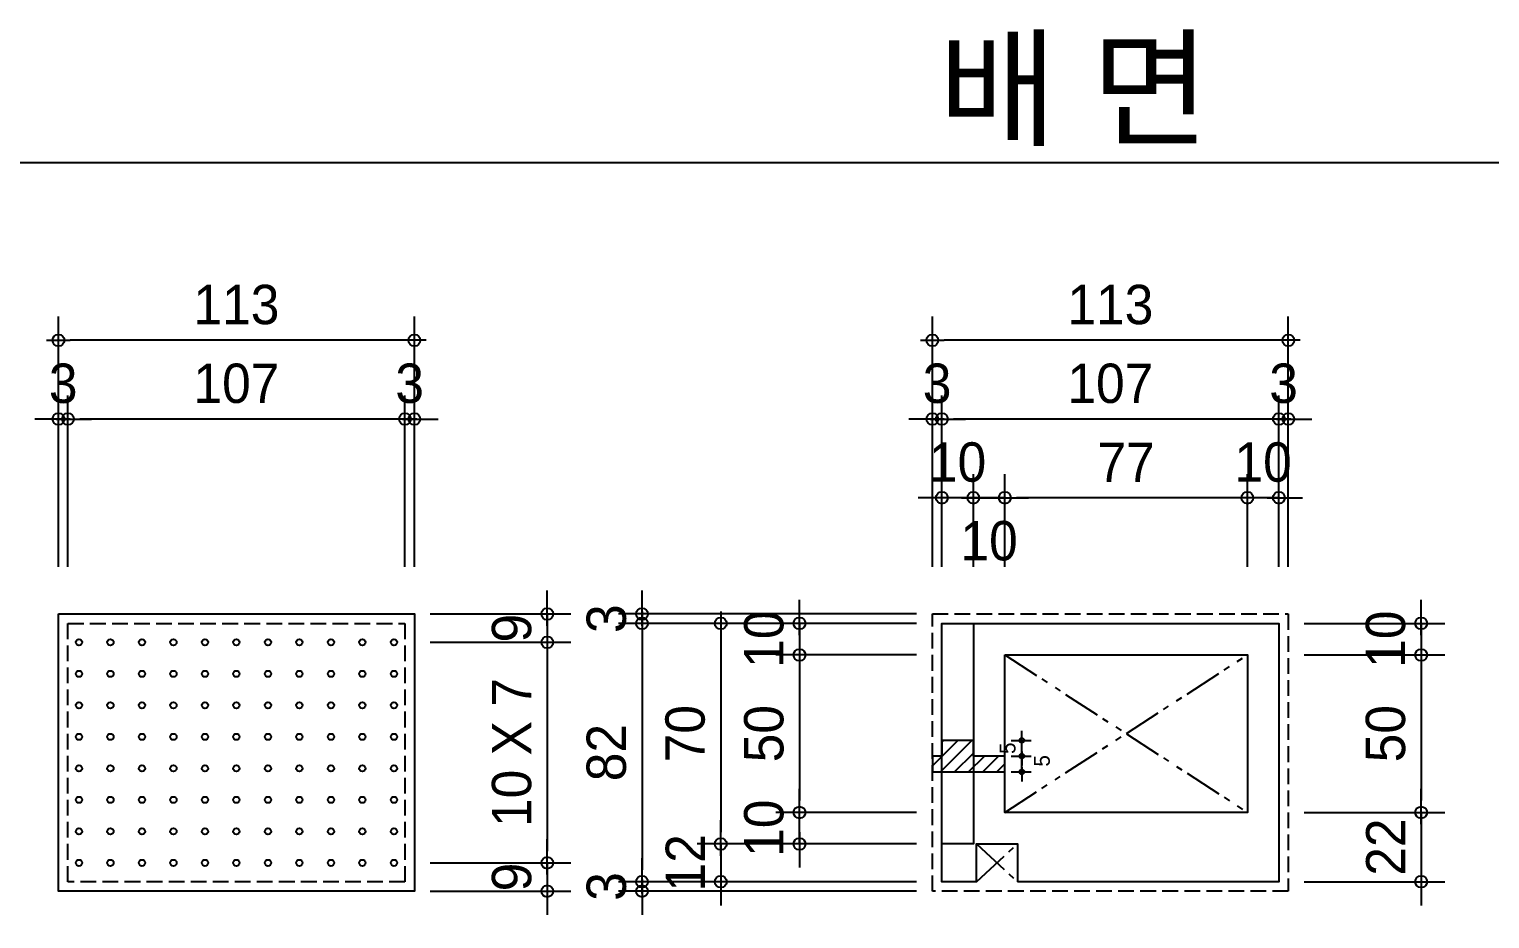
# Model space of a CAD drawing. Header units: millimetres. Extents: x -32584 to -4664, y -30774 to -7942.
# Drawn here: x -7398.9 to -6935.2, y -16604.7 to -16322.4 of the extents above; entities that cross this region are included whole.
import ezdxf
from ezdxf.enums import TextEntityAlignment as Align

# ---------------------------------------------------------------- set-up
doc = ezdxf.new("R2010")
doc.units = ezdxf.units.MM
for name, pattern in [('ANYANG1', [11.5, 6, -1, 1, -1.5, 1, -1]), ('ER-IJ', [6.5, 5, -0.5, 0.5, -0.5]), ('HID3-ER', [7, 5, -2])]:
    doc.linetypes.add(name, pattern=pattern)
doc.layers.get('Defpoints').update_dxf_attribs({"color": 144})
for name, color, linetype in [('AA-LAND', 5, 'Continuous'), ('AA-WAXM-BRCK', 3, 'Continuous'), ('CONC-ER', 2, 'Continuous'), ('DIM-ER', 221, 'Continuous'), ('ELE-ER', 11, 'Continuous'), ('ELEV-ER', 4, 'Continuous'), ('OPEN-ER', 30, 'ER-IJ'), ('TEXT-ER', 3, 'Continuous'), ('WAL-ER', 3, 'Continuous')]:
    doc.layers.add(name, color=color, linetype=linetype)
doc.styles.add('ER', font='Dotum.ttf')
doc.dimstyles.new('50 SDIM', dxfattribs={"dimscale": 50, "dimtxt": 2.5, "dimasz": 0.75, "dimexe": 1.5, "dimexo": 1, "dimgap": 1, "dimtad": 1, "dimdec": 1, "dimdsep": 46, "dimlunit": 6, "dimtxsty": 'ER', "dimblk": 'DOT-ER', "dimcen": 1, "dimdle": 3.6, "dimclrd": 256, "dimclre": 256, "dimclrt": 220, "dimadec": 0, "dimazin": 0, "dimtfac": 1, "dimtdec": 1, "dimtix": 1, "dimtmove": 2, "dimatfit": 3, "dimldrblk": 'DOT', "dimfxl": 0, "dimtolj": 1, "dimtzin": 0, "dimlwd": -1, "dimlwe": -1, "dimarcsym": 0})

# ---------------------------------------------------------------- blocks, each defined once
blk = doc.blocks.new('DOT-ER')
at = {"layer": 'DIM-ER'}
blk.add_line((1, 0), (-1, 0), dxfattribs=at)
at = {"layer": 'DIM-ER', "color": 2}
blk.add_circle((0, 0), 0.5, dxfattribs=at)
blk = doc.blocks.new('*D95')
at = {"layer": 'Defpoints', "color": 0, "transparency": 16777216}
for p in [(-7389.59, -16421.1), (-7389.59, -16497.98), (-7276.59, -16497.98)]:
    blk.add_point(p, dxfattribs=at)
at = {"layer": 'DIM-ER', "transparency": 16777216}
for p, q in [((-7389.59, -16492.98), (-7389.59, -16413.6)), ((-7276.59, -16492.98), (-7276.59, -16413.6)), ((-7280.34, -16421.1), (-7385.84, -16421.1))]:
    blk.add_line(p, q, dxfattribs=at)
at = {"layer": 'DIM-ER', "transparency": 16777216, "xscale": 3.75, "yscale": 3.75, "zscale": 3.75, "rotation": 180}
blk.add_blockref('DOT-ER', (-7389.59, -16421.1), dxfattribs=at)
at = {"layer": 'DIM-ER', "transparency": 16777216, "xscale": 3.75, "yscale": 3.75, "zscale": 3.75}
blk.add_blockref('DOT-ER', (-7276.59, -16421.1), dxfattribs=at)
at = {"layer": 'DIM-ER', "color": 220, "transparency": 16777216, "insert": (-7333.09, -16409.84), "char_height": 12.5, "attachment_point": 5, "style": 'ER'}
blk.add_mtext('\\A1;113', dxfattribs=at)
blk = doc.blocks.new('_Dot')
at = {"color": 0, "linetype": 'ByBlock', "lineweight": -2}
blk.add_line((-0.5, 0), (-1, 0), dxfattribs=at)
at = {"color": 0, "linetype": 'ByBlock', "const_width": 0.5}
blk.add_lwpolyline([(-0.25, 0, 1), (0.25, 0, 1)], format="xyb", close=True, dxfattribs=at)
blk = doc.blocks.new('*D105')
at = {"layer": 'Defpoints', "color": 0, "transparency": 16777216}
for p in [(-7389.59, -16446.1), (-7389.59, -16497.98), (-7386.59, -16497.98)]:
    blk.add_point(p, dxfattribs=at)
at = {"layer": 'DIM-ER', "transparency": 16777216}
for p, q in [((-7389.59, -16492.98), (-7389.59, -16438.6)), ((-7386.59, -16492.98), (-7386.59, -16438.6)), ((-7393.34, -16446.1), (-7397.09, -16446.1)), ((-7386.59, -16446.1), (-7389.59, -16446.1)), ((-7382.84, -16446.1), (-7379.09, -16446.1))]:
    blk.add_line(p, q, dxfattribs=at)
at = {"layer": 'DIM-ER', "transparency": 16777216, "xscale": 3.75, "yscale": 3.75, "zscale": 3.75}
blk.add_blockref('DOT-ER', (-7389.59, -16446.1), dxfattribs=at)
at = {"layer": 'DIM-ER', "transparency": 16777216, "xscale": 3.75, "yscale": 3.75, "zscale": 3.75, "rotation": 180}
blk.add_blockref('DOT-ER', (-7386.59, -16446.1), dxfattribs=at)
at = {"layer": 'DIM-ER', "color": 220, "transparency": 16777216, "insert": (-7388.09, -16434.84), "char_height": 12.5, "attachment_point": 5, "style": 'ER'}
blk.add_mtext('\\A1;3', dxfattribs=at)
blk = doc.blocks.new('*D106')
at = {"layer": 'Defpoints', "color": 0, "transparency": 16777216}
for p in [(-7279.59, -16446.1), (-7279.59, -16497.98), (-7276.59, -16497.98)]:
    blk.add_point(p, dxfattribs=at)
at = {"layer": 'DIM-ER', "transparency": 16777216}
for p, q in [((-7279.59, -16492.98), (-7279.59, -16438.6)), ((-7276.59, -16492.98), (-7276.59, -16438.6)), ((-7283.34, -16446.1), (-7287.09, -16446.1)), ((-7276.59, -16446.1), (-7279.59, -16446.1)), ((-7272.84, -16446.1), (-7269.09, -16446.1))]:
    blk.add_line(p, q, dxfattribs=at)
at = {"layer": 'DIM-ER', "transparency": 16777216, "xscale": 3.75, "yscale": 3.75, "zscale": 3.75}
blk.add_blockref('DOT-ER', (-7279.59, -16446.1), dxfattribs=at)
at = {"layer": 'DIM-ER', "transparency": 16777216, "xscale": 3.75, "yscale": 3.75, "zscale": 3.75, "rotation": 180}
blk.add_blockref('DOT-ER', (-7276.59, -16446.1), dxfattribs=at)
at = {"layer": 'DIM-ER', "color": 220, "transparency": 16777216, "insert": (-7278.09, -16434.84), "char_height": 12.5, "attachment_point": 5, "style": 'ER'}
blk.add_mtext('\\A1;3', dxfattribs=at)
blk = doc.blocks.new('*D107')
at = {"layer": 'Defpoints', "color": 0, "transparency": 16777216}
for p in [(-7386.59, -16446.1), (-7386.59, -16497.98), (-7279.59, -16497.98)]:
    blk.add_point(p, dxfattribs=at)
at = {"layer": 'DIM-ER', "transparency": 16777216}
for p, q in [((-7386.59, -16492.98), (-7386.59, -16438.6)), ((-7279.59, -16492.98), (-7279.59, -16438.6)), ((-7283.34, -16446.1), (-7382.84, -16446.1))]:
    blk.add_line(p, q, dxfattribs=at)
at = {"layer": 'DIM-ER', "transparency": 16777216, "xscale": 3.75, "yscale": 3.75, "zscale": 3.75, "rotation": 180}
blk.add_blockref('DOT-ER', (-7386.59, -16446.1), dxfattribs=at)
at = {"layer": 'DIM-ER', "transparency": 16777216, "xscale": 3.75, "yscale": 3.75, "zscale": 3.75}
blk.add_blockref('DOT-ER', (-7279.59, -16446.1), dxfattribs=at)
at = {"layer": 'DIM-ER', "color": 220, "transparency": 16777216, "insert": (-7333.09, -16434.84), "char_height": 12.5, "attachment_point": 5, "style": 'ER'}
blk.add_mtext('\\A1;107', dxfattribs=at)
blk = doc.blocks.new('*D112')
at = {"layer": 'Defpoints', "color": 0, "transparency": 16777216}
for p in [(-7109.13, -16471.1), (-7109.13, -16497.98), (-7099.13, -16497.98)]:
    blk.add_point(p, dxfattribs=at)
at = {"layer": 'DIM-ER', "transparency": 16777216}
for p, q in [((-7109.13, -16492.98), (-7109.13, -16463.6)), ((-7099.13, -16492.98), (-7099.13, -16463.6)), ((-7112.88, -16471.1), (-7116.63, -16471.1)), ((-7099.13, -16471.1), (-7109.13, -16471.1)), ((-7095.38, -16471.1), (-7091.63, -16471.1))]:
    blk.add_line(p, q, dxfattribs=at)
at = {"layer": 'DIM-ER', "transparency": 16777216, "xscale": 3.75, "yscale": 3.75, "zscale": 3.75}
blk.add_blockref('DOT-ER', (-7109.13, -16471.1), dxfattribs=at)
at = {"layer": 'DIM-ER', "transparency": 16777216, "xscale": 3.75, "yscale": 3.75, "zscale": 3.75, "rotation": 180}
blk.add_blockref('DOT-ER', (-7099.13, -16471.1), dxfattribs=at)
at = {"layer": 'DIM-ER', "color": 220, "transparency": 16777216, "insert": (-7104.13, -16459.84), "char_height": 12.5, "attachment_point": 5, "style": 'ER'}
blk.add_mtext('\\A1;10', dxfattribs=at)
blk = doc.blocks.new('*D113')
at = {"layer": 'Defpoints', "color": 0, "transparency": 16777216}
for p in [(-7099.13, -16471.1), (-7099.13, -16497.98), (-7089.13, -16497.98)]:
    blk.add_point(p, dxfattribs=at)
at = {"layer": 'DIM-ER', "transparency": 16777216}
for p, q in [((-7099.13, -16492.98), (-7099.13, -16463.6)), ((-7089.13, -16492.98), (-7089.13, -16463.6)), ((-7102.88, -16471.1), (-7106.63, -16471.1)), ((-7089.13, -16471.1), (-7099.13, -16471.1)), ((-7085.38, -16471.1), (-7081.63, -16471.1))]:
    blk.add_line(p, q, dxfattribs=at)
at = {"layer": 'DIM-ER', "transparency": 16777216, "xscale": 3.75, "yscale": 3.75, "zscale": 3.75}
blk.add_blockref('DOT-ER', (-7099.13, -16471.1), dxfattribs=at)
at = {"layer": 'DIM-ER', "transparency": 16777216, "xscale": 3.75, "yscale": 3.75, "zscale": 3.75, "rotation": 180}
blk.add_blockref('DOT-ER', (-7089.13, -16471.1), dxfattribs=at)
at = {"layer": 'DIM-ER', "color": 220, "transparency": 16777216, "insert": (-7094.13, -16484.81), "char_height": 12.5, "attachment_point": 5, "style": 'ER'}
blk.add_mtext('\\A1;10', dxfattribs=at)
blk = doc.blocks.new('*D114')
at = {"layer": 'Defpoints', "color": 0, "transparency": 16777216}
for p in [(-7089.13, -16471.1), (-7089.13, -16497.98), (-7012.13, -16497.98)]:
    blk.add_point(p, dxfattribs=at)
at = {"layer": 'DIM-ER', "transparency": 16777216}
for p, q in [((-7089.13, -16492.98), (-7089.13, -16463.6)), ((-7012.13, -16492.98), (-7012.13, -16463.6)), ((-7015.88, -16471.1), (-7085.38, -16471.1))]:
    blk.add_line(p, q, dxfattribs=at)
at = {"layer": 'DIM-ER', "transparency": 16777216, "xscale": 3.75, "yscale": 3.75, "zscale": 3.75, "rotation": 180}
blk.add_blockref('DOT-ER', (-7089.13, -16471.1), dxfattribs=at)
at = {"layer": 'DIM-ER', "transparency": 16777216, "xscale": 3.75, "yscale": 3.75, "zscale": 3.75}
blk.add_blockref('DOT-ER', (-7012.13, -16471.1), dxfattribs=at)
at = {"layer": 'DIM-ER', "color": 220, "transparency": 16777216, "insert": (-7050.63, -16459.85), "char_height": 12.5, "attachment_point": 5, "style": 'ER'}
blk.add_mtext('\\A1;77', dxfattribs=at)
blk = doc.blocks.new('*D115')
at = {"layer": 'Defpoints', "color": 0, "transparency": 16777216}
for p in [(-7012.13, -16471.1), (-7012.13, -16497.98), (-7002.13, -16497.98)]:
    blk.add_point(p, dxfattribs=at)
at = {"layer": 'DIM-ER', "transparency": 16777216}
for p, q in [((-7012.13, -16492.98), (-7012.13, -16463.6)), ((-7002.13, -16492.98), (-7002.13, -16463.6)), ((-7015.88, -16471.1), (-7019.63, -16471.1)), ((-7002.13, -16471.1), (-7012.13, -16471.1)), ((-6998.38, -16471.1), (-6994.63, -16471.1))]:
    blk.add_line(p, q, dxfattribs=at)
at = {"layer": 'DIM-ER', "transparency": 16777216, "xscale": 3.75, "yscale": 3.75, "zscale": 3.75}
blk.add_blockref('DOT-ER', (-7012.13, -16471.1), dxfattribs=at)
at = {"layer": 'DIM-ER', "transparency": 16777216, "xscale": 3.75, "yscale": 3.75, "zscale": 3.75, "rotation": 180}
blk.add_blockref('DOT-ER', (-7002.13, -16471.1), dxfattribs=at)
at = {"layer": 'DIM-ER', "color": 220, "transparency": 16777216, "insert": (-7007.13, -16459.84), "char_height": 12.5, "attachment_point": 5, "style": 'ER'}
blk.add_mtext('\\A1;10', dxfattribs=at)
blk = doc.blocks.new('*D121')
at = {"layer": 'Defpoints', "color": 0, "transparency": 16777216}
for p in [(-7204.32, -16595.98), (-7112.13, -16592.98), (-7112.13, -16595.98)]:
    blk.add_point(p, dxfattribs=at)
at = {"layer": 'DIM-ER', "transparency": 16777216}
for p, q in [((-7204.32, -16589.23), (-7204.32, -16585.48)), ((-7117.13, -16592.98), (-7211.82, -16592.98)), ((-7117.13, -16595.98), (-7211.82, -16595.98)), ((-7204.32, -16592.98), (-7204.32, -16595.98)), ((-7204.32, -16599.73), (-7204.32, -16603.48))]:
    blk.add_line(p, q, dxfattribs=at)
at = {"layer": 'DIM-ER', "transparency": 16777216, "xscale": 3.75, "yscale": 3.75, "zscale": 3.75}
for p, rotation in [((-7204.32, -16592.98), 270), ((-7204.32, -16595.98), 90)]:
    blk.add_blockref('DOT-ER', p, dxfattribs=dict(at, rotation=rotation))
at = {"layer": 'DIM-ER', "color": 220, "transparency": 16777216, "insert": (-7215.58, -16594.48), "char_height": 12.5, "attachment_point": 5, "rotation": 90, "style": 'ER'}
blk.add_mtext('\\A1;3', dxfattribs=at)
blk = doc.blocks.new('*D122')
at = {"layer": 'Defpoints', "color": 0, "transparency": 16777216}
for p in [(-7112.13, -16507.98), (-7204.32, -16510.98), (-7112.13, -16510.98)]:
    blk.add_point(p, dxfattribs=at)
at = {"layer": 'DIM-ER', "transparency": 16777216}
for p, q in [((-7204.32, -16504.23), (-7204.32, -16500.48)), ((-7117.13, -16507.98), (-7211.82, -16507.98)), ((-7204.32, -16507.98), (-7204.32, -16510.98)), ((-7117.13, -16510.98), (-7211.82, -16510.98)), ((-7204.32, -16514.73), (-7204.32, -16518.48))]:
    blk.add_line(p, q, dxfattribs=at)
at = {"layer": 'DIM-ER', "transparency": 16777216, "xscale": 3.75, "yscale": 3.75, "zscale": 3.75}
for p, rotation in [((-7204.32, -16507.98), 270), ((-7204.32, -16510.98), 90)]:
    blk.add_blockref('DOT-ER', p, dxfattribs=dict(at, rotation=rotation))
at = {"layer": 'DIM-ER', "color": 220, "transparency": 16777216, "insert": (-7215.58, -16509.48), "char_height": 12.5, "attachment_point": 5, "rotation": 90, "style": 'ER'}
blk.add_mtext('\\A1;3', dxfattribs=at)
blk = doc.blocks.new('*D123')
at = {"layer": 'Defpoints', "color": 0, "transparency": 16777216}
for p in [(-7112.13, -16510.98), (-7204.32, -16592.98), (-7112.13, -16592.98)]:
    blk.add_point(p, dxfattribs=at)
at = {"layer": 'DIM-ER', "transparency": 16777216}
for p, q in [((-7117.13, -16510.98), (-7211.82, -16510.98)), ((-7204.32, -16514.73), (-7204.32, -16589.23)), ((-7117.13, -16592.98), (-7211.82, -16592.98))]:
    blk.add_line(p, q, dxfattribs=at)
at = {"layer": 'DIM-ER', "transparency": 16777216, "xscale": 3.75, "yscale": 3.75, "zscale": 3.75}
for p, rotation in [((-7204.32, -16510.98), 90), ((-7204.32, -16592.98), 270)]:
    blk.add_blockref('DOT-ER', p, dxfattribs=dict(at, rotation=rotation))
at = {"layer": 'DIM-ER', "color": 220, "transparency": 16777216, "insert": (-7215.58, -16551.98), "char_height": 12.5, "attachment_point": 5, "rotation": 90, "style": 'ER'}
blk.add_mtext('\\A1;82', dxfattribs=at)
blk = doc.blocks.new('*D124')
at = {"layer": 'Defpoints', "color": 0, "transparency": 16777216}
for p in [(-7112.13, -16421.1), (-7112.13, -16497.98), (-6999.13, -16497.98)]:
    blk.add_point(p, dxfattribs=at)
at = {"layer": 'DIM-ER', "transparency": 16777216}
for p, q in [((-7112.13, -16492.98), (-7112.13, -16413.6)), ((-6999.13, -16492.98), (-6999.13, -16413.6)), ((-7002.88, -16421.1), (-7108.38, -16421.1))]:
    blk.add_line(p, q, dxfattribs=at)
at = {"layer": 'DIM-ER', "transparency": 16777216, "xscale": 3.75, "yscale": 3.75, "zscale": 3.75, "rotation": 180}
blk.add_blockref('DOT-ER', (-7112.13, -16421.1), dxfattribs=at)
at = {"layer": 'DIM-ER', "transparency": 16777216, "xscale": 3.75, "yscale": 3.75, "zscale": 3.75}
blk.add_blockref('DOT-ER', (-6999.13, -16421.1), dxfattribs=at)
at = {"layer": 'DIM-ER', "color": 220, "transparency": 16777216, "insert": (-7055.63, -16409.84), "char_height": 12.5, "attachment_point": 5, "style": 'ER'}
blk.add_mtext('\\A1;113', dxfattribs=at)
blk = doc.blocks.new('*D125')
at = {"layer": 'Defpoints', "color": 0, "transparency": 16777216}
for p in [(-7112.13, -16446.1), (-7112.13, -16497.98), (-7109.13, -16497.98)]:
    blk.add_point(p, dxfattribs=at)
at = {"layer": 'DIM-ER', "transparency": 16777216}
for p, q in [((-7112.13, -16492.98), (-7112.13, -16438.6)), ((-7109.13, -16492.98), (-7109.13, -16438.6)), ((-7115.88, -16446.1), (-7119.63, -16446.1)), ((-7109.13, -16446.1), (-7112.13, -16446.1)), ((-7105.38, -16446.1), (-7101.63, -16446.1))]:
    blk.add_line(p, q, dxfattribs=at)
at = {"layer": 'DIM-ER', "transparency": 16777216, "xscale": 3.75, "yscale": 3.75, "zscale": 3.75}
blk.add_blockref('DOT-ER', (-7112.13, -16446.1), dxfattribs=at)
at = {"layer": 'DIM-ER', "transparency": 16777216, "xscale": 3.75, "yscale": 3.75, "zscale": 3.75, "rotation": 180}
blk.add_blockref('DOT-ER', (-7109.13, -16446.1), dxfattribs=at)
at = {"layer": 'DIM-ER', "color": 220, "transparency": 16777216, "insert": (-7110.63, -16434.84), "char_height": 12.5, "attachment_point": 5, "style": 'ER'}
blk.add_mtext('\\A1;3', dxfattribs=at)
blk = doc.blocks.new('*D126')
at = {"layer": 'Defpoints', "color": 0, "transparency": 16777216}
for p in [(-7002.13, -16446.1), (-7002.13, -16497.98), (-6999.13, -16497.98)]:
    blk.add_point(p, dxfattribs=at)
at = {"layer": 'DIM-ER', "transparency": 16777216}
for p, q in [((-7002.13, -16492.98), (-7002.13, -16438.6)), ((-6999.13, -16492.98), (-6999.13, -16438.6)), ((-7005.88, -16446.1), (-7009.63, -16446.1)), ((-6999.13, -16446.1), (-7002.13, -16446.1)), ((-6995.38, -16446.1), (-6991.63, -16446.1))]:
    blk.add_line(p, q, dxfattribs=at)
at = {"layer": 'DIM-ER', "transparency": 16777216, "xscale": 3.75, "yscale": 3.75, "zscale": 3.75}
blk.add_blockref('DOT-ER', (-7002.13, -16446.1), dxfattribs=at)
at = {"layer": 'DIM-ER', "transparency": 16777216, "xscale": 3.75, "yscale": 3.75, "zscale": 3.75, "rotation": 180}
blk.add_blockref('DOT-ER', (-6999.13, -16446.1), dxfattribs=at)
at = {"layer": 'DIM-ER', "color": 220, "transparency": 16777216, "insert": (-7000.63, -16434.84), "char_height": 12.5, "attachment_point": 5, "style": 'ER'}
blk.add_mtext('\\A1;3', dxfattribs=at)
blk = doc.blocks.new('*D127')
at = {"layer": 'Defpoints', "color": 0, "transparency": 16777216}
for p in [(-7109.13, -16446.1), (-7109.13, -16497.98), (-7002.13, -16497.98)]:
    blk.add_point(p, dxfattribs=at)
at = {"layer": 'DIM-ER', "transparency": 16777216}
for p, q in [((-7109.13, -16492.98), (-7109.13, -16438.6)), ((-7002.13, -16492.98), (-7002.13, -16438.6)), ((-7005.88, -16446.1), (-7105.38, -16446.1))]:
    blk.add_line(p, q, dxfattribs=at)
at = {"layer": 'DIM-ER', "transparency": 16777216, "xscale": 3.75, "yscale": 3.75, "zscale": 3.75, "rotation": 180}
blk.add_blockref('DOT-ER', (-7109.13, -16446.1), dxfattribs=at)
at = {"layer": 'DIM-ER', "transparency": 16777216, "xscale": 3.75, "yscale": 3.75, "zscale": 3.75}
blk.add_blockref('DOT-ER', (-7002.13, -16446.1), dxfattribs=at)
at = {"layer": 'DIM-ER', "color": 220, "transparency": 16777216, "insert": (-7055.63, -16434.84), "char_height": 12.5, "attachment_point": 5, "style": 'ER'}
blk.add_mtext('\\A1;107', dxfattribs=at)
blk = doc.blocks.new('*D142')
at = {"layer": 'Defpoints', "color": 0, "transparency": 16777216}
for p in [(-7112.13, -16580.98), (-7179.32, -16592.98), (-7112.13, -16592.98)]:
    blk.add_point(p, dxfattribs=at)
at = {"layer": 'DIM-ER', "transparency": 16777216}
for p, q in [((-7179.32, -16577.23), (-7179.32, -16573.48)), ((-7117.13, -16580.98), (-7186.82, -16580.98)), ((-7179.32, -16580.98), (-7179.32, -16592.98)), ((-7117.13, -16592.98), (-7186.82, -16592.98)), ((-7179.32, -16596.73), (-7179.32, -16600.48))]:
    blk.add_line(p, q, dxfattribs=at)
at = {"layer": 'DIM-ER', "transparency": 16777216, "xscale": 3.75, "yscale": 3.75, "zscale": 3.75}
for p, rotation in [((-7179.32, -16580.98), 270), ((-7179.32, -16592.98), 90)]:
    blk.add_blockref('DOT-ER', p, dxfattribs=dict(at, rotation=rotation))
at = {"layer": 'DIM-ER', "color": 220, "transparency": 16777216, "insert": (-7190.57, -16586.98), "char_height": 12.5, "attachment_point": 5, "rotation": 90, "style": 'ER'}
blk.add_mtext('\\A1;12', dxfattribs=at)
blk = doc.blocks.new('*D144')
at = {"layer": 'Defpoints', "color": 0, "transparency": 16777216}
for p in [(-7112.13, -16520.98), (-7154.32, -16570.98), (-7112.13, -16570.98)]:
    blk.add_point(p, dxfattribs=at)
at = {"layer": 'DIM-ER', "transparency": 16777216}
for p, q in [((-7117.13, -16520.98), (-7161.82, -16520.98)), ((-7154.32, -16524.73), (-7154.32, -16567.23)), ((-7117.13, -16570.98), (-7161.82, -16570.98))]:
    blk.add_line(p, q, dxfattribs=at)
at = {"layer": 'DIM-ER', "transparency": 16777216, "xscale": 3.75, "yscale": 3.75, "zscale": 3.75}
for p, rotation in [((-7154.32, -16520.98), 90), ((-7154.32, -16570.98), 270)]:
    blk.add_blockref('DOT-ER', p, dxfattribs=dict(at, rotation=rotation))
at = {"layer": 'DIM-ER', "color": 220, "transparency": 16777216, "insert": (-7165.58, -16545.98), "char_height": 12.5, "attachment_point": 5, "rotation": 90, "style": 'ER'}
blk.add_mtext('\\A1;50', dxfattribs=at)
blk = doc.blocks.new('*D145')
at = {"layer": 'Defpoints', "color": 0, "transparency": 16777216}
for p in [(-7112.13, -16510.98), (-7154.32, -16520.98), (-7112.13, -16520.98)]:
    blk.add_point(p, dxfattribs=at)
at = {"layer": 'DIM-ER', "transparency": 16777216}
for p, q in [((-7154.32, -16507.23), (-7154.32, -16503.48)), ((-7117.13, -16510.98), (-7161.82, -16510.98)), ((-7154.32, -16510.98), (-7154.32, -16520.98)), ((-7117.13, -16520.98), (-7161.82, -16520.98)), ((-7154.32, -16524.73), (-7154.32, -16528.48))]:
    blk.add_line(p, q, dxfattribs=at)
at = {"layer": 'DIM-ER', "transparency": 16777216, "xscale": 3.75, "yscale": 3.75, "zscale": 3.75}
for p, rotation in [((-7154.32, -16510.98), 270), ((-7154.32, -16520.98), 90)]:
    blk.add_blockref('DOT-ER', p, dxfattribs=dict(at, rotation=rotation))
at = {"layer": 'DIM-ER', "color": 220, "transparency": 16777216, "insert": (-7165.58, -16515.98), "char_height": 12.5, "attachment_point": 5, "rotation": 90, "style": 'ER'}
blk.add_mtext('\\A1;10', dxfattribs=at)
blk = doc.blocks.new('*D146')
at = {"layer": 'Defpoints', "color": 0, "transparency": 16777216}
for p in [(-6999.13, -16570.98), (-6999.13, -16592.98), (-6956.95, -16592.98)]:
    blk.add_point(p, dxfattribs=at)
at = {"layer": 'DIM-ER', "transparency": 16777216}
for p, q in [((-6956.95, -16567.23), (-6956.95, -16563.48)), ((-6994.13, -16570.98), (-6949.45, -16570.98)), ((-6956.95, -16570.98), (-6956.95, -16592.98)), ((-6994.13, -16592.98), (-6949.45, -16592.98)), ((-6956.95, -16596.73), (-6956.95, -16600.48))]:
    blk.add_line(p, q, dxfattribs=at)
at = {"layer": 'DIM-ER', "transparency": 16777216, "xscale": 3.75, "yscale": 3.75, "zscale": 3.75}
for p, rotation in [((-6956.95, -16570.98), 270), ((-6956.95, -16592.98), 90)]:
    blk.add_blockref('DOT-ER', p, dxfattribs=dict(at, rotation=rotation))
at = {"layer": 'DIM-ER', "color": 220, "transparency": 16777216, "insert": (-6968.2, -16581.98), "char_height": 12.5, "attachment_point": 5, "rotation": 90, "style": 'ER'}
blk.add_mtext('\\A1;22', dxfattribs=at)
blk = doc.blocks.new('*D148')
at = {"layer": 'Defpoints', "color": 0, "transparency": 16777216}
for p in [(-6999.13, -16520.98), (-6999.13, -16570.98), (-6956.95, -16570.98)]:
    blk.add_point(p, dxfattribs=at)
at = {"layer": 'DIM-ER', "transparency": 16777216}
for p, q in [((-6994.13, -16520.98), (-6949.45, -16520.98)), ((-6956.95, -16524.73), (-6956.95, -16567.23)), ((-6994.13, -16570.98), (-6949.45, -16570.98))]:
    blk.add_line(p, q, dxfattribs=at)
at = {"layer": 'DIM-ER', "transparency": 16777216, "xscale": 3.75, "yscale": 3.75, "zscale": 3.75}
for p, rotation in [((-6956.95, -16520.98), 90), ((-6956.95, -16570.98), 270)]:
    blk.add_blockref('DOT-ER', p, dxfattribs=dict(at, rotation=rotation))
at = {"layer": 'DIM-ER', "color": 220, "transparency": 16777216, "insert": (-6968.2, -16545.98), "char_height": 12.5, "attachment_point": 5, "rotation": 90, "style": 'ER'}
blk.add_mtext('\\A1;50', dxfattribs=at)
blk = doc.blocks.new('*D149')
at = {"layer": 'Defpoints', "color": 0, "transparency": 16777216}
for p in [(-6999.13, -16510.98), (-6999.13, -16520.98), (-6956.95, -16520.98)]:
    blk.add_point(p, dxfattribs=at)
at = {"layer": 'DIM-ER', "transparency": 16777216}
for p, q in [((-6956.95, -16507.23), (-6956.95, -16503.48)), ((-6994.13, -16510.98), (-6949.45, -16510.98)), ((-6956.95, -16510.98), (-6956.95, -16520.98)), ((-6994.13, -16520.98), (-6949.45, -16520.98)), ((-6956.95, -16524.73), (-6956.95, -16528.48))]:
    blk.add_line(p, q, dxfattribs=at)
at = {"layer": 'DIM-ER', "transparency": 16777216, "xscale": 3.75, "yscale": 3.75, "zscale": 3.75}
for p, rotation in [((-6956.95, -16510.98), 270), ((-6956.95, -16520.98), 90)]:
    blk.add_blockref('DOT-ER', p, dxfattribs=dict(at, rotation=rotation))
at = {"layer": 'DIM-ER', "color": 220, "transparency": 16777216, "insert": (-6968.2, -16515.98), "char_height": 12.5, "attachment_point": 5, "rotation": 90, "style": 'ER'}
blk.add_mtext('\\A1;10', dxfattribs=at)
blk = doc.blocks.new('*D150')
at = {"layer": 'Defpoints', "color": 0, "transparency": 16777216}
for p in [(-7112.13, -16510.98), (-7179.32, -16580.98), (-7112.13, -16580.98)]:
    blk.add_point(p, dxfattribs=at)
at = {"layer": 'DIM-ER', "transparency": 16777216}
for p, q in [((-7117.13, -16510.98), (-7186.82, -16510.98)), ((-7179.32, -16514.73), (-7179.32, -16577.23)), ((-7117.13, -16580.98), (-7186.82, -16580.98))]:
    blk.add_line(p, q, dxfattribs=at)
at = {"layer": 'DIM-ER', "transparency": 16777216, "xscale": 3.75, "yscale": 3.75, "zscale": 3.75}
for p, rotation in [((-7179.32, -16510.98), 90), ((-7179.32, -16580.98), 270)]:
    blk.add_blockref('DOT-ER', p, dxfattribs=dict(at, rotation=rotation))
at = {"layer": 'DIM-ER', "color": 220, "transparency": 16777216, "insert": (-7190.58, -16545.98), "char_height": 12.5, "attachment_point": 5, "rotation": 90, "style": 'ER'}
blk.add_mtext('\\A1;70', dxfattribs=at)
blk = doc.blocks.new('*D151')
at = {"layer": 'Defpoints', "color": 0, "transparency": 16777216}
for p in [(-7154.32, -16570.98), (-7112.13, -16570.98), (-7112.13, -16580.98)]:
    blk.add_point(p, dxfattribs=at)
at = {"layer": 'DIM-ER', "transparency": 16777216}
for p, q in [((-7154.32, -16567.23), (-7154.32, -16563.48)), ((-7117.13, -16570.98), (-7161.82, -16570.98)), ((-7154.32, -16580.98), (-7154.32, -16570.98)), ((-7117.13, -16580.98), (-7161.82, -16580.98)), ((-7154.32, -16584.73), (-7154.32, -16588.48))]:
    blk.add_line(p, q, dxfattribs=at)
at = {"layer": 'DIM-ER', "transparency": 16777216, "xscale": 3.75, "yscale": 3.75, "zscale": 3.75}
for p, rotation in [((-7154.32, -16570.98), 270), ((-7154.32, -16580.98), 90)]:
    blk.add_blockref('DOT-ER', p, dxfattribs=dict(at, rotation=rotation))
at = {"layer": 'DIM-ER', "color": 220, "transparency": 16777216, "insert": (-7165.58, -16575.98), "char_height": 12.5, "attachment_point": 5, "rotation": 90, "style": 'ER'}
blk.add_mtext('\\A1;10', dxfattribs=at)
blk = doc.blocks.new('*D268')
at = {"layer": 'Defpoints', "color": 0, "transparency": 16777216}
for p in [(-7276.59, -16586.98), (-7276.59, -16595.98), (-7234.4, -16595.98)]:
    blk.add_point(p, dxfattribs=at)
at = {"layer": 'DIM-ER', "transparency": 16777216}
for p, q in [((-7234.4, -16583.23), (-7234.4, -16579.48)), ((-7271.59, -16586.98), (-7226.9, -16586.98)), ((-7234.4, -16586.98), (-7234.4, -16595.98)), ((-7271.59, -16595.98), (-7226.9, -16595.98)), ((-7234.4, -16599.73), (-7234.4, -16603.48))]:
    blk.add_line(p, q, dxfattribs=at)
at = {"layer": 'DIM-ER', "transparency": 16777216, "xscale": 3.75, "yscale": 3.75, "zscale": 3.75}
for p, rotation in [((-7234.4, -16586.98), 270), ((-7234.4, -16595.98), 90)]:
    blk.add_blockref('DOT-ER', p, dxfattribs=dict(at, rotation=rotation))
at = {"layer": 'DIM-ER', "color": 220, "transparency": 16777216, "insert": (-7245.66, -16591.48), "char_height": 12.5, "attachment_point": 5, "rotation": 90, "style": 'ER'}
blk.add_mtext('\\A1;9', dxfattribs=at)
blk = doc.blocks.new('*D269')
at = {"layer": 'Defpoints', "color": 0, "transparency": 16777216}
for p in [(-7276.59, -16516.98), (-7276.59, -16586.98), (-7234.4, -16586.98)]:
    blk.add_point(p, dxfattribs=at)
at = {"layer": 'DIM-ER', "transparency": 16777216}
for p, q in [((-7271.59, -16516.98), (-7226.9, -16516.98)), ((-7234.4, -16520.73), (-7234.4, -16583.23)), ((-7271.59, -16586.98), (-7226.9, -16586.98))]:
    blk.add_line(p, q, dxfattribs=at)
at = {"layer": 'DIM-ER', "transparency": 16777216, "xscale": 3.75, "yscale": 3.75, "zscale": 3.75}
for p, rotation in [((-7234.4, -16516.98), 90), ((-7234.4, -16586.98), 270)]:
    blk.add_blockref('DOT-ER', p, dxfattribs=dict(at, rotation=rotation))
at = {"layer": 'DIM-ER', "color": 220, "transparency": 16777216, "insert": (-7245.66, -16551.98), "char_height": 12.5, "attachment_point": 5, "rotation": 90, "style": 'ER'}
blk.add_mtext('\\A1;10 X 7', dxfattribs=at)
blk = doc.blocks.new('*D270')
at = {"layer": 'Defpoints', "color": 0, "transparency": 16777216}
for p in [(-7276.59, -16507.98), (-7276.59, -16516.98), (-7234.4, -16516.98)]:
    blk.add_point(p, dxfattribs=at)
at = {"layer": 'DIM-ER', "transparency": 16777216}
for p, q in [((-7234.4, -16504.23), (-7234.4, -16500.48)), ((-7271.59, -16507.98), (-7226.9, -16507.98)), ((-7234.4, -16507.98), (-7234.4, -16516.98)), ((-7271.59, -16516.98), (-7226.9, -16516.98)), ((-7234.4, -16520.73), (-7234.4, -16524.48))]:
    blk.add_line(p, q, dxfattribs=at)
at = {"layer": 'DIM-ER', "transparency": 16777216, "xscale": 3.75, "yscale": 3.75, "zscale": 3.75}
for p, rotation in [((-7234.4, -16507.98), 270), ((-7234.4, -16516.98), 90)]:
    blk.add_blockref('DOT-ER', p, dxfattribs=dict(at, rotation=rotation))
at = {"layer": 'DIM-ER', "color": 220, "transparency": 16777216, "insert": (-7245.66, -16512.48), "char_height": 12.5, "attachment_point": 5, "rotation": 90, "style": 'ER'}
blk.add_mtext('\\A1;9', dxfattribs=at)
blk = doc.blocks.new('A$C79954E81')
at = {"layer": 'AA-LAND'}
for centre in [(6.5, -9), (16.5, -9), (26.5, -9), (36.5, -9), (46.5, -9), (56.5, -9), (66.5, -9), (76.5, -9), (86.5, -9), (96.5, -9), (106.5, -9), (6.5, -19), (16.5, -19), (26.5, -19), (36.5, -19), (46.5, -19), (56.5, -19), (66.5, -19), (76.5, -19), (86.5, -19), (96.5, -19), (106.5, -19), (6.5, -29), (16.5, -29), (26.5, -29), (36.5, -29), (46.5, -29), (56.5, -29), (66.5, -29), (76.5, -29), (86.5, -29), (96.5, -29), (106.5, -29), (6.5, -39), (16.5, -39), (26.5, -39), (36.5, -39), (46.5, -39), (56.5, -39), (66.5, -39), (76.5, -39), (86.5, -39), (96.5, -39), (106.5, -39), (6.5, -49), (16.5, -49), (26.5, -49), (36.5, -49), (46.5, -49), (56.5, -49), (66.5, -49), (76.5, -49), (86.5, -49), (96.5, -49), (106.5, -49), (6.5, -59), (16.5, -59), (26.5, -59), (36.5, -59), (46.5, -59), (56.5, -59), (66.5, -59), (76.5, -59), (86.5, -59), (96.5, -59), (106.5, -59), (6.5, -69), (16.5, -69), (26.5, -69), (36.5, -69), (46.5, -69), (56.5, -69), (66.5, -69), (76.5, -69), (86.5, -69), (96.5, -69), (106.5, -69), (6.5, -79), (16.5, -79), (26.5, -79), (36.5, -79), (46.5, -79), (56.5, -79), (66.5, -79), (76.5, -79), (86.5, -79), (96.5, -79), (106.5, -79)]:
    blk.add_circle(centre, 1, dxfattribs=at)
blk = doc.blocks.new('*D276')
at = {"layer": 'Defpoints', "color": 0, "transparency": 16777216}
for p in [(-7089.13, -16553.11), (-7083.72, -16553.11), (-7089.13, -16558.11)]:
    blk.add_point(p, dxfattribs=at)
at = {"layer": 'DIM-ER', "transparency": 16777216}
for p, q in [((-7087.13, -16553.11), (-7080.72, -16553.11)), ((-7083.72, -16551.61), (-7083.72, -16550.11)), ((-7083.72, -16558.11), (-7083.72, -16553.11)), ((-7087.13, -16558.11), (-7080.72, -16558.11)), ((-7083.72, -16559.61), (-7083.72, -16561.11))]:
    blk.add_line(p, q, dxfattribs=at)
at = {"layer": 'DIM-ER', "transparency": 16777216, "xscale": 1.5, "yscale": 1.5, "zscale": 1.5}
for p, rotation in [((-7083.72, -16553.11), 270), ((-7083.72, -16558.11), 90)]:
    blk.add_blockref('DOT-ER', p, dxfattribs=dict(at, rotation=rotation))
at = {"layer": 'DIM-ER', "color": 220, "transparency": 16777216, "insert": (-7077.32, -16554.61), "char_height": 5, "attachment_point": 5, "rotation": 90, "style": 'ER'}
blk.add_mtext('\\A1;5', dxfattribs=at)
blk = doc.blocks.new('*D277')
at = {"layer": 'Defpoints', "color": 0, "transparency": 16777216}
for p in [(-7089.13, -16548.11), (-7083.72, -16548.11), (-7089.13, -16553.11)]:
    blk.add_point(p, dxfattribs=at)
at = {"layer": 'DIM-ER', "transparency": 16777216}
for p, q in [((-7083.72, -16546.61), (-7083.72, -16545.11)), ((-7087.13, -16548.11), (-7080.72, -16548.11)), ((-7083.72, -16553.11), (-7083.72, -16548.11)), ((-7087.13, -16553.11), (-7080.72, -16553.11)), ((-7083.72, -16554.61), (-7083.72, -16556.11))]:
    blk.add_line(p, q, dxfattribs=at)
at = {"layer": 'DIM-ER', "transparency": 16777216, "xscale": 1.5, "yscale": 1.5, "zscale": 1.5}
for p, rotation in [((-7083.72, -16548.11), 270), ((-7083.72, -16553.11), 90)]:
    blk.add_blockref('DOT-ER', p, dxfattribs=dict(at, rotation=rotation))
at = {"layer": 'DIM-ER', "color": 220, "transparency": 16777216, "insert": (-7088.22, -16550.61), "char_height": 5, "attachment_point": 5, "rotation": 90, "style": 'ER'}
blk.add_mtext('\\A1;5', dxfattribs=at)

msp = doc.modelspace()

# ---------------------------------------------------------------- hatches: boundary and pattern name
at = {"layer": 'AA-LAND'}
h = msp.add_hatch(dxfattribs=at)
h.set_pattern_fill('ANSI31', color=256)
h.set_pattern_definition([(45, (-11, 355.9084), (-2.24506403, 2.24506403), [])])
h.paths.add_polyline_path([(-7089.13, -16558.11), (-7089.13, -16553.11), (-7099.13, -16553.11), (-7099.13, -16548.11), (-7109.13, -16548.11), (-7109.13, -16553.11), (-7112.13, -16553.11), (-7112.13, -16558.11)])

# ---------------------------------------------------------------- linework, layer by layer
msp.add_lwpolyline([(-7089.13, -16558.11), (-7089.13, -16553.11), (-7099.13, -16553.11), (-7099.13, -16548.11), (-7109.13, -16548.11), (-7109.13, -16553.11), (-7112.13, -16553.11), (-7112.13, -16558.11), (-7089.13, -16558.11)], dxfattribs=at)
at = {"layer": 'CONC-ER'}
for points in [[(-7491.93, -16364.7), (-6752.39, -16364.7), (-6752.39, -16837.78), (-7491.93, -16837.78)], [(-7389.59, -16507.98), (-7276.59, -16507.98), (-7276.59, -16595.98), (-7389.59, -16595.98)]]:
    msp.add_lwpolyline(points, close=True, dxfattribs=at)
msp.add_lwpolyline([(-7098.13, -16592.98), (-7109.13, -16592.98), (-7109.13, -16510.98), (-7002.13, -16510.98), (-7002.13, -16592.98), (-7085.13, -16592.98)], dxfattribs=at)
at = {"layer": 'ELE-ER', "linetype": 'HID3-ER'}
for points in [[(-7112.13, -16507.98), (-6999.13, -16507.98), (-6999.13, -16595.98), (-7112.13, -16595.98)], [(-7386.59, -16510.98), (-7279.59, -16510.98), (-7279.59, -16592.98), (-7386.59, -16592.98)]]:
    msp.add_lwpolyline(points, close=True, dxfattribs=at)
at = {"layer": 'ELEV-ER'}
msp.add_lwpolyline([(-7109.13, -16510.98), (-7099.13, -16510.98), (-7099.13, -16580.98), (-7109.13, -16580.98)], close=True, dxfattribs=at)
at = {"layer": 'OPEN-ER', "linetype": 'ANYANG1', "ltscale": 2}
for p, q in [((-7089.13, -16570.98), (-7012.13, -16520.98)), ((-7089.13, -16520.98), (-7012.13, -16570.98)), ((-7098.13, -16592.98), (-7085.13, -16580.98)), ((-7098.13, -16580.98), (-7085.13, -16592.98))]:
    msp.add_line(p, q, dxfattribs=at)
at = {"layer": 'WAL-ER'}
msp.add_lwpolyline([(-7089.13, -16520.98), (-7012.13, -16520.98), (-7012.13, -16570.98), (-7089.13, -16570.98)], close=True, dxfattribs=at)
msp.add_lwpolyline([(-7098.13, -16592.98), (-7098.13, -16580.98), (-7085.13, -16580.98), (-7085.13, -16592.98)], dxfattribs=at)

# ---------------------------------------------------------------- block references
at = {"layer": 'AA-WAXM-BRCK'}
msp.add_blockref('A$C79954E81', (-7389.59, -16507.98), dxfattribs=at)

# ---------------------------------------------------------------- texts
at = {"layer": 'TEXT-ER', "style": 'ER'}
msp.add_text('배 면', height=30, dxfattribs=at).set_placement((-7110.2, -16341.22), align=Align.MIDDLE_LEFT)

# ---------------------------------------------------------------- dimensions: what is measured, and where the dimension line sits
at = {"layer": 'DIM-ER'}
for base, p1, p2, picture, middle in [((-7389.59, -16421.1), (-7276.59, -16497.98), (-7389.59, -16497.98), '*D95', (-7333.09, -16409.84)), ((-7112.13, -16421.1), (-6999.13, -16497.98), (-7112.13, -16497.98), '*D124', (-7055.63, -16409.84)), ((-7389.59, -16446.1), (-7386.59, -16497.98), (-7389.59, -16497.98), '*D105', (-7388.09, -16434.84)), ((-7279.59, -16446.1), (-7276.59, -16497.98), (-7279.59, -16497.98), '*D106', (-7278.09, -16434.84)), ((-7112.13, -16446.1), (-7109.13, -16497.98), (-7112.13, -16497.98), '*D125', (-7110.63, -16434.84)), ((-7002.13, -16446.1), (-6999.13, -16497.98), (-7002.13, -16497.98), '*D126', (-7000.63, -16434.84)), ((-7109.13, -16471.1), (-7099.13, -16497.98), (-7109.13, -16497.98), '*D112', (-7104.13, -16459.84)), ((-7089.13, -16471.1), (-7012.13, -16497.98), (-7089.13, -16497.98), '*D114', (-7050.63, -16459.85)), ((-7012.13, -16471.1), (-7002.13, -16497.98), (-7012.13, -16497.98), '*D115', (-7007.13, -16459.84))]:
    dim = msp.add_linear_dim(base=base, p1=p1, p2=p2, dimstyle='50 SDIM', override={"dimscale": 5}, dxfattribs=at)
    dim.commit()
    dim.dimension.update_dxf_attribs({"geometry": picture, "text_midpoint": middle})
for base, p1, p2, picture, middle in [((-7386.59, -16446.1), (-7279.59, -16497.98), (-7386.59, -16497.98), '*D107', (-7333.09, -16434.84)), ((-7109.13, -16446.1), (-7002.13, -16497.98), (-7109.13, -16497.98), '*D127', (-7055.63, -16434.84)), ((-7099.13, -16471.1), (-7089.13, -16497.98), (-7099.13, -16497.98), '*D113', (-7094.13, -16484.81))]:
    dim = msp.add_linear_dim(base=base, p1=p1, p2=p2, dimstyle='50 SDIM', override={"dimscale": 5}, dxfattribs=at)
    dim.commit()
    dim.dimension.update_dxf_attribs({"geometry": picture, "text_midpoint": middle, "dimtype": 160})
for base, p1, p2, angle, override, picture, middle in [((-7234.4, -16516.98), (-7276.59, -16507.98), (-7276.59, -16516.98), 90, {"dimscale": 5}, '*D270', (-7245.66, -16512.48)), ((-7204.32, -16510.98), (-7112.13, -16507.98), (-7112.13, -16510.98), 90, {"dimscale": 5}, '*D122', (-7215.58, -16509.48)), ((-7154.32, -16520.98), (-7112.13, -16510.98), (-7112.13, -16520.98), 90, {"dimscale": 5}, '*D145', (-7165.58, -16515.98)), ((-6956.95, -16520.98), (-6999.13, -16510.98), (-6999.13, -16520.98), 90, {"dimscale": 5}, '*D149', (-6968.2, -16515.98)), ((-7179.32, -16580.98), (-7112.13, -16510.98), (-7112.13, -16580.98), 90, {"dimscale": 5}, '*D150', (-7190.58, -16545.98)), ((-7154.32, -16570.98), (-7112.13, -16520.98), (-7112.13, -16570.98), 90, {"dimscale": 5}, '*D144', (-7165.58, -16545.98)), ((-6956.95, -16570.98), (-6999.13, -16520.98), (-6999.13, -16570.98), 90, {"dimscale": 5}, '*D148', (-6968.2, -16545.98)), ((-7083.72, -16548.11), (-7089.13, -16553.11), (-7089.13, -16548.11), 270, {"dimscale": 2}, '*D277', (-7088.22, -16550.61)), ((-7154.32, -16570.98), (-7112.13, -16580.98), (-7112.13, -16570.98), 270, {"dimscale": 5}, '*D151', (-7165.58, -16575.98)), ((-6956.95, -16592.98), (-6999.13, -16570.98), (-6999.13, -16592.98), 90, {"dimscale": 5}, '*D146', (-6968.2, -16581.98)), ((-7179.32, -16592.98), (-7112.13, -16580.98), (-7112.13, -16592.98), 90, {"dimscale": 5}, '*D142', (-7190.57, -16586.98)), ((-7234.4, -16595.98), (-7276.59, -16586.98), (-7276.59, -16595.98), 90, {"dimscale": 5}, '*D268', (-7245.66, -16591.48)), ((-7204.32, -16595.98), (-7112.13, -16592.98), (-7112.13, -16595.98), 90, {"dimscale": 5}, '*D121', (-7215.58, -16594.48))]:
    dim = msp.add_linear_dim(base=base, p1=p1, p2=p2, angle=angle, dimstyle='50 SDIM', override=override, dxfattribs=at)
    dim.commit()
    dim.dimension.update_dxf_attribs({"geometry": picture, "text_midpoint": middle})
for base, p1, p2, angle, override, picture, middle in [((-7204.32, -16592.98), (-7112.13, -16510.98), (-7112.13, -16592.98), 90, {"dimscale": 5}, '*D123', (-7215.58, -16551.98)), ((-7083.72, -16553.11), (-7089.13, -16558.11), (-7089.13, -16553.11), 270, {"dimscale": 2}, '*D276', (-7077.32, -16554.61))]:
    dim = msp.add_linear_dim(base=base, p1=p1, p2=p2, angle=angle, dimstyle='50 SDIM', override=override, dxfattribs=at)
    dim.commit()
    dim.dimension.update_dxf_attribs({"geometry": picture, "text_midpoint": middle, "dimtype": 160})
dim = msp.add_linear_dim(base=(-7234.4, -16586.98), p1=(-7276.59, -16516.98), p2=(-7276.59, -16586.98), angle=90, text='10 X 7', dimstyle='50 SDIM', override={"dimscale": 5}, dxfattribs=at)
dim.commit()
dim.dimension.update_dxf_attribs({"geometry": '*D269', "text_midpoint": (-7245.66, -16551.98)})

doc.saveas('drawing.dxf')
